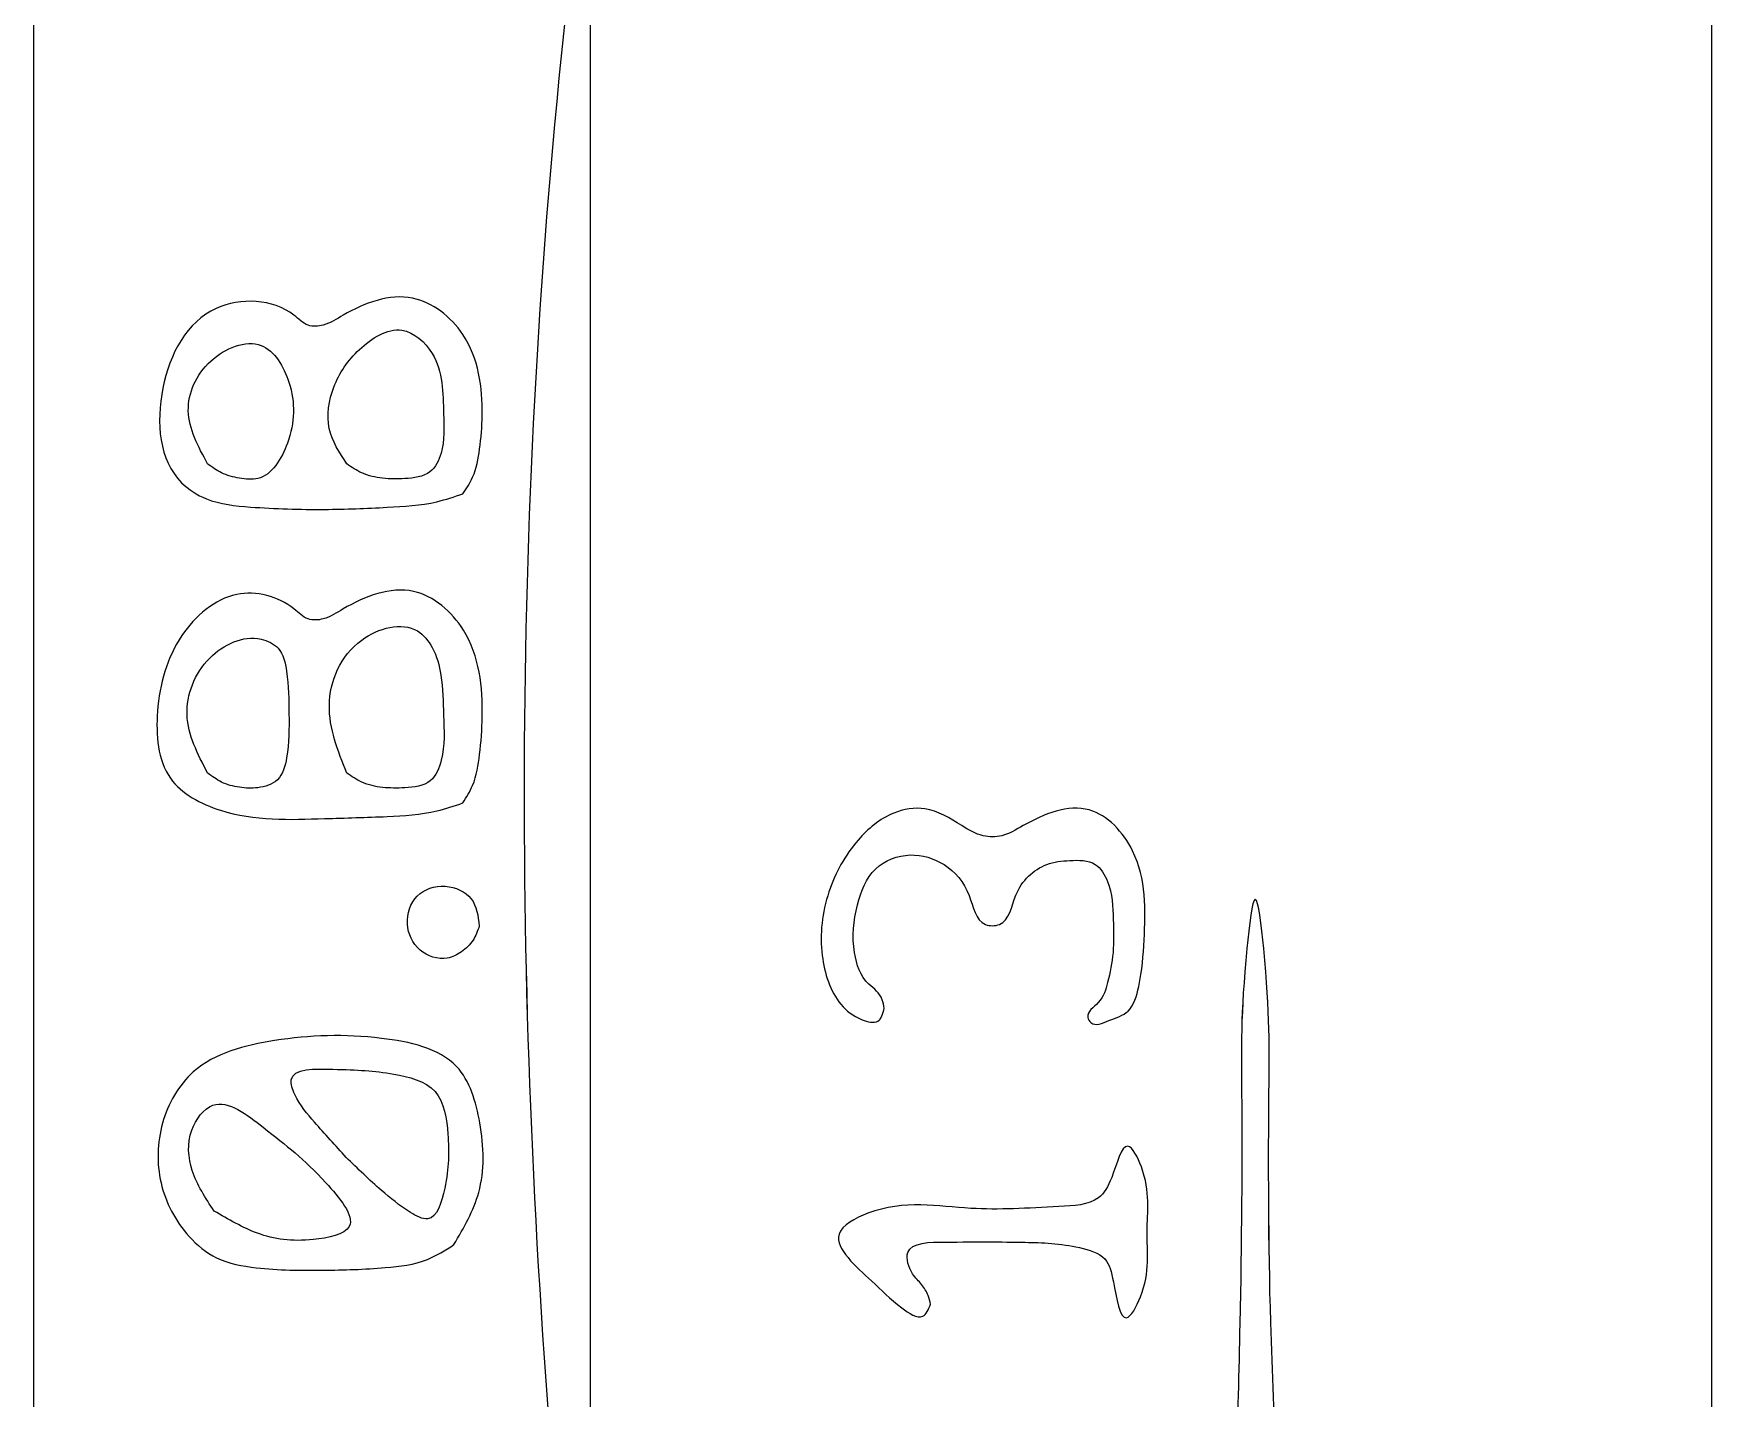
# Model space of a CAD drawing. Extents: x 15.9 to 97.5, y 243.5 to 291.3.
# Drawn here: x 15.85 to 25.12, y 261.96 to 269.43 of the extents above; entities that cross this region are included whole.
import ezdxf

# ---------------------------------------------------------------- set-up
doc = ezdxf.new("R2010")
doc.units = 0
for name, color, linetype in [('black', 7, 'CONTINUOUS'), ('blue', 7, 'CONTINUOUS'), ('red', 7, 'CONTINUOUS')]:
    doc.layers.add(name, color=color, linetype=linetype)

msp = doc.modelspace()

# ---------------------------------------------------------------- linework, layer by layer
at = {"layer": 'black', "color": 7}
for points in [[(15.851808, 267.403162), (15.851808, 291.279162), (56.661142, 291.279162), (97.470476, 291.279162), (97.470476, 267.403162), (97.470476, 243.527163), (56.661142, 243.527163), (15.851808, 243.527163)], [(16.803319, 267.078181)], [(17.565714, 267.077758)], [(18.20131, 266.914119)], [(16.803321, 265.384848)], [(17.565715, 265.384425)], [(18.20131, 265.220786)], [(18.29126, 264.546891)], [(20.508477, 264.096167)], [(17.561734, 263.27992)], [(16.838646, 262.986)], [(18.152312, 262.80195)], [(20.76248, 262.475563)]]:
    msp.add_lwpolyline(points, close=True, dxfattribs=at)
for points in [[(22.080155, 276.188447), (25.038139, 276.166167), (25.038139, 266.768167), (25.038139, 257.370168), (23.944342, 257.346368)], [(19.128273, 255.471738), (19.27401, 256.59202), (19.086907, 256.716251), (18.899804, 256.840483), (18.899804, 265.159496), (18.899804, 273.478509), (19.081808, 273.599354), (19.263812, 273.720201), (19.116931, 274.889404)]]:
    msp.add_lwpolyline(points, dxfattribs=at)
for points, knots in [([(20.995365, 276.398201), (20.186804, 276.400063), (18.875436, 276.403084), (18.054789, 276.32508), (16.792334, 276.350455), (17.130996, 276.215948), (17.395654, 276.223299), (17.796956, 276.205154), (18.204626, 276.204592), (18.485925, 276.178707), (18.74358, 276.134962), (18.677889, 275.801329), (18.699627, 275.416511), (18.628098, 274.804252), (18.600559, 274.240219), (18.547017, 273.800111), (19.113764, 272.236091), (18.447388, 267.905706), (18.498889, 262.428204), (19.068476, 258.09284), (18.548709, 256.486303), (18.589971, 256.051869), (18.622929, 255.51205), (18.690591, 254.933642), (18.6723, 254.574848), (18.735404, 254.254915), (18.471442, 254.228377), (18.196174, 254.197902), (17.790933, 254.19881), (17.391156, 254.179824), (17.135393, 254.188731), (16.838931, 254.074395), (17.665179, 254.055665), (18.2453, 254.027071), (19.677487, 254.015351), (20.993929, 254.058728), (21.782216, 253.939055), (22.460701, 254.03478), (22.402088, 253.628767), (22.393165, 253.23884), (22.302479, 252.593824), (22.268098, 252.031394), (22.169698, 251.55446), (22.319835, 251.376687), (22.4544, 251.202153), (22.436134, 250.796428), (22.436967, 250.47332), (22.437524, 250.257222)], [0, 0, 0, 0, 2.202731, 3.572509, 4.045874, 4.161769, 4.457547, 4.897743, 5.346038, 5.660758, 5.8045, 6.012163, 6.469587, 7.079265, 7.799179, 8.19829, 8.370702, 12.746351, 20.763233, 25.196875, 25.397897, 25.791342, 26.477701, 27.049987, 27.478647, 27.672239, 27.818866, 28.140704, 28.571713, 29.01435, 29.308929, 29.423955, 29.740378, 30.654815, 32.13217, 33.600839, 34.540561, 34.892349, 35.097755, 35.555792, 36.168791, 36.983371, 37.335234, 37.494146, 37.657957, 37.984498, 38.643913, 38.643913, 38.643913, 38.643913]), ([(18.20131, 266.914116), (18.220847, 266.943505), (18.269923, 267.017327), (18.296491, 267.168204), (18.318776, 267.431173), (18.271097, 267.77626), (17.919121, 268.055261), (17.617044, 267.943176), (17.45381, 267.832965), (17.344304, 267.826614), (17.199897, 267.981487), (16.764108, 267.996462), (16.50292, 267.50698), (16.54299, 267.035056), (16.818516, 266.861259), (17.092503, 266.833968), (17.42282, 266.82386), (17.76303, 266.837954), (18.020221, 266.85264), (18.154115, 266.898096), (18.20131, 266.914119)], [0, 0, 0, 0, 0.105053, 0.26388, 0.448964, 0.904873, 1.244693, 1.63489, 1.757678, 1.840266, 1.934797, 2.361705, 2.887112, 3.415166, 3.577066, 3.822737, 4.228803, 4.57169, 4.845522, 4.994585, 4.994585, 4.994585, 4.994585]), ([(17.565715, 267.077761), (17.525038, 267.139793), (17.441379, 267.267371), (17.482156, 267.515309), (17.617322, 267.711932), (17.856877, 267.867), (18.095297, 267.655759), (18.090341, 267.390327), (18.105305, 267.168226), (18.027916, 267.011347), (17.887856, 266.994981), (17.763723, 266.994782), (17.651266, 267.018937), (17.592228, 267.059529), (17.565714, 267.077758)], [0, 0, 0, 0, 0.21604, 0.444319, 0.693271, 0.94875, 1.156766, 1.494264, 1.709982, 1.828423, 1.971079, 2.092432, 2.2101, 2.306021, 2.306021, 2.306021, 2.306021]), ([(16.803321, 267.078185), (16.751584, 267.173553), (16.650011, 267.360785), (16.782067, 267.664892), (17.111646, 267.799167), (17.288016, 267.493767), (17.278246, 267.223792), (17.136085, 266.981001), (16.97605, 266.99784), (16.880476, 267.021109), (16.827937, 267.059972), (16.803319, 267.078181)], [0, 0, 0, 0, 0.309585, 0.607792, 0.896752, 1.149062, 1.482493, 1.735023, 1.835205, 1.938197, 2.029002, 2.029002, 2.029002, 2.029002]), ([(18.20131, 265.220783), (18.220882, 265.252146), (18.271321, 265.332975), (18.296428, 265.498207), (18.31776, 265.783252), (18.280505, 266.146404), (17.927694, 266.454969), (17.618853, 266.335373), (17.453799, 266.224277), (17.344354, 266.218101), (17.224247, 266.34473), (16.930049, 266.418673), (16.613196, 266.134285), (16.507146, 265.754637), (16.538976, 265.334912), (16.952586, 265.116612), (17.367992, 265.13408), (17.762939, 265.143659), (18.020231, 265.159413), (18.154118, 265.204791), (18.20131, 265.220786)], [0, 0, 0, 0, 0.110091, 0.283723, 0.490071, 0.976651, 1.321548, 1.718694, 1.841482, 1.92407, 2.018601, 2.34169, 2.716677, 3.152207, 3.524982, 3.85026, 4.422837, 4.765723, 5.039556, 5.188618, 5.188618, 5.188618, 5.188618]), ([(17.565715, 265.384428), (17.516762, 265.506393), (17.416927, 265.755132), (17.573925, 266.134666), (17.916372, 266.228157), (18.049348, 266.064497), (18.090562, 265.901094), (18.094028, 265.691251), (18.10639, 265.495817), (18.03413, 265.318679), (17.888274, 265.301635), (17.763803, 265.301453), (17.651252, 265.325604), (17.592224, 265.366196), (17.565715, 265.384425)], [0, 0, 0, 0, 0.383661, 0.782454, 1.091404, 1.212913, 1.371494, 1.59221, 1.838756, 1.965584, 2.110535, 2.231888, 2.349556, 2.445477, 2.445477, 2.445477, 2.445477]), ([(16.803321, 265.384851), (16.749121, 265.48879), (16.641358, 265.695448), (16.77167, 266.03353), (17.033413, 266.157641), (17.210069, 266.072181), (17.247669, 265.905997), (17.248394, 265.706183), (17.251347, 265.508316), (17.20477, 265.336334), (17.082453, 265.29843), (16.977497, 265.303028), (16.880163, 265.328099), (16.827838, 265.366742), (16.803321, 265.384848)], [0, 0, 0, 0, 0.337935, 0.671903, 0.972335, 1.077587, 1.211593, 1.44549, 1.686578, 1.81668, 1.932353, 2.032535, 2.135527, 2.226332, 2.226332, 2.226332, 2.226332]), ([(20.508475, 264.096165), (20.505572, 264.112234), (20.499312, 264.146891), (20.46895, 264.193755), (20.384556, 264.251577), (20.325881, 264.427399), (20.346647, 264.648632), (20.43467, 264.876423), (20.647463, 264.959753), (20.855245, 264.89432), (20.984086, 264.74138), (21.012653, 264.546203), (21.189837, 264.546131), (21.212298, 264.70725), (21.290885, 264.822538), (21.399289, 264.894702), (21.526114, 264.907986), (21.667453, 264.908274), (21.757576, 264.761978), (21.76225, 264.592211), (21.768572, 264.405938), (21.736967, 264.25131), (21.702303, 264.129255), (21.605098, 264.070031), (21.651937, 263.990941), (21.749213, 264.035714), (21.86384, 264.070383), (21.917848, 264.257303), (21.938367, 264.543164), (21.94684, 264.918782), (21.634368, 265.261894), (21.334502, 265.14168), (21.165309, 265.032831), (21.037335, 265.033306), (20.906753, 265.112195), (20.752706, 265.210196), (20.529099, 265.172109), (20.33383, 265.007583), (20.182125, 264.731971), (20.142335, 264.407969), (20.228295, 264.13996), (20.359439, 264.036224), (20.484481, 264.004746), (20.500778, 264.066836), (20.508477, 264.096167)], [0, 0, 0, 0, 0.048704, 0.105042, 0.161684, 0.351554, 0.612813, 0.834588, 1.037768, 1.230592, 1.448033, 1.630643, 1.707365, 1.890255, 2.016253, 2.134412, 2.262149, 2.402271, 2.518011, 2.729242, 2.910082, 3.075916, 3.197397, 3.296829, 3.330443, 3.429584, 3.546872, 3.693036, 3.950134, 4.442481, 4.768035, 5.140138, 5.269693, 5.372153, 5.501709, 5.723375, 5.895808, 6.139781, 6.46634, 6.816753, 7.102399, 7.245347, 7.332847, 7.41119, 7.41119, 7.41119, 7.41119]), ([(18.29126, 264.546891), (18.284319, 264.601524), (18.270316, 264.711736), (18.103341, 264.786421), (17.93219, 264.730548), (17.876199, 264.556929), (17.948938, 264.399429), (18.095764, 264.35206), (18.197201, 264.402722), (18.262025, 264.464026), (18.281661, 264.519683), (18.29126, 264.546891)], [0, 0, 0, 0, 0.155403, 0.313494, 0.475557, 0.637619, 0.795709, 0.951114, 1.036557, 1.125899, 1.21134, 1.21134, 1.21134, 1.21134]), ([(22.810542, 259.934727), (22.762383, 259.9921), (22.573894, 260.216648), (22.691722, 261.117477), (22.613502, 262.213978), (22.611065, 263.554574), (22.623036, 264.133324), (22.540407, 264.838982), (22.457885, 264.131605), (22.470866, 263.550974), (22.460769, 262.243885), (22.415903, 261.130839), (22.481203, 260.293372), (22.334406, 259.975676), (22.152337, 259.80762), (22.27035, 259.31927), (22.287871, 258.762897), (22.391907, 258.104592), (22.379284, 257.724046), (22.462558, 257.383905), (22.194574, 257.359441), (21.920895, 257.330193), (21.518077, 257.331463), (21.116653, 257.312988), (20.866973, 257.320344), (20.577198, 257.21764), (21.256445, 257.179555), (21.742184, 257.154117), (22.435502, 257.144582), (22.857968, 257.138771)], [0, 0, 0, 0, 0.219994, 0.861025, 2.485124, 3.747858, 4.533593, 4.807602, 5.082282, 5.870056, 7.136189, 8.679668, 9.354548, 9.565833, 9.712256, 10.06049, 10.884744, 11.503689, 11.964053, 12.16742, 12.312032, 12.632703, 13.063305, 13.501661, 13.798342, 13.914903, 14.182853, 14.931951, 16.100376, 16.100376, 16.100376, 16.100376]), ([(18.152308, 262.801952), (18.20615, 262.894918), (18.325076, 263.100263), (18.312371, 263.450891), (18.194664, 263.85284), (17.690814, 263.959325), (17.214965, 263.94631), (16.727751, 263.82334), (16.529673, 263.473084), (16.52079, 263.133249), (16.657132, 262.871536), (16.854697, 262.70929), (17.117759, 262.66189), (17.427433, 262.659663), (17.739741, 262.668442), (17.991308, 262.69869), (18.105096, 262.771668), (18.152312, 262.80195)], [0, 0, 0, 0, 0.315954, 0.697886, 1.03053, 1.469779, 2.056942, 2.532673, 2.86011, 3.186055, 3.517668, 3.707942, 3.932089, 4.298948, 4.639645, 4.874484, 5.041047, 5.041047, 5.041047, 5.041047]), ([(17.561735, 263.279922), (17.503269, 263.34444), (17.402561, 263.455573), (17.292201, 263.582699), (17.227629, 263.769125), (17.566106, 263.761321), (17.776165, 263.752427), (18.08922, 263.676949), (18.126693, 263.374736), (18.125027, 263.172125), (18.047695, 262.902512), (17.876307, 262.997835), (17.739408, 263.108482), (17.626079, 263.217833), (17.561734, 263.27992)], [0, 0, 0, 0, 0.258571, 0.445385, 0.527345, 0.763507, 1.097306, 1.342416, 1.587326, 1.883333, 2.075802, 2.175615, 2.376624, 2.640671, 2.640671, 2.640671, 2.640671]), ([(16.838597, 262.985996), (16.791879, 263.057162), (16.704353, 263.190493), (16.684655, 263.416531), (16.854165, 263.644756), (17.181311, 263.386023), (17.379382, 263.2339), (17.674937, 262.881722), (17.327433, 262.809561), (17.086852, 262.840943), (16.917271, 262.94005), (16.838646, 262.986)], [0, 0, 0, 0, 0.252265, 0.472623, 0.650833, 0.951626, 1.411074, 1.681356, 1.890803, 2.199239, 2.465857, 2.465857, 2.465857, 2.465857]), ([(20.762475, 262.475563), (20.758675, 262.491673), (20.749538, 262.530407), (20.714067, 262.587854), (20.649812, 262.644992), (20.601547, 262.815448), (20.960919, 262.816098), (21.228588, 262.818318), (21.523835, 262.807255), (21.732908, 262.741491), (21.76751, 262.587707), (21.810526, 262.317585), (21.973768, 262.612236), (21.928435, 262.872673), (21.975431, 263.130705), (21.824722, 263.418836), (21.764769, 263.17266), (21.679024, 263.020196), (21.362383, 263.006624), (20.956394, 262.978808), (20.558266, 263.06256), (20.16154, 262.844068), (20.443208, 262.607451), (20.557955, 262.483527), (20.720141, 262.374606), (20.750615, 262.447272), (20.76248, 262.475563)], [0, 0, 0, 0, 0.049545, 0.119122, 0.196361, 0.315154, 0.530357, 0.966148, 1.264599, 1.416436, 1.550145, 1.760021, 1.898244, 2.257712, 2.613364, 2.748982, 2.941895, 3.074873, 3.296933, 3.780002, 4.343747, 4.538894, 4.849237, 5.072692, 5.195969, 5.274566, 5.274566, 5.274566, 5.274566])]:
    msp.add_open_spline(points, degree=3, knots=knots, dxfattribs=at)
at = {"layer": 'blue', "color": 7}
for points in [[(15.851808, 267.403162), (15.851808, 291.279162), (56.661142, 291.279162), (97.470476, 291.279162), (97.470476, 267.403162), (97.470476, 243.527163), (56.661142, 243.527163), (15.851808, 243.527163)], [(16.803319, 267.078181)], [(17.565714, 267.077758)], [(18.20131, 266.914119)], [(16.803321, 265.384848)], [(17.565715, 265.384425)], [(18.20131, 265.220786)], [(18.29126, 264.546891)], [(20.508477, 264.096167)], [(17.561734, 263.27992)], [(16.838646, 262.986)], [(18.152312, 262.80195)], [(20.76248, 262.475563)]]:
    msp.add_lwpolyline(points, close=True, dxfattribs=at)
for points in [[(22.080164, 276.188433), (25.038148, 276.166153), (25.038148, 266.768153), (25.038148, 257.370154), (23.944351, 257.346354)], [(19.128282, 255.471724), (19.274019, 256.592006), (19.086916, 256.716237), (18.899813, 256.840469), (18.899813, 265.159482), (18.899813, 273.478495), (19.081817, 273.59934), (19.263821, 273.720187), (19.11694, 274.88939)]]:
    msp.add_lwpolyline(points, dxfattribs=at)
for points, knots in [([(20.995375, 276.398205), (20.186814, 276.400067), (18.875446, 276.403088), (18.054799, 276.325084), (16.792344, 276.350459), (17.131006, 276.215952), (17.395664, 276.223303), (17.796966, 276.205158), (18.204636, 276.204596), (18.485935, 276.178711), (18.74359, 276.134966), (18.677899, 275.801333), (18.699637, 275.416515), (18.628108, 274.804256), (18.600569, 274.240223), (18.547027, 273.800115), (19.113774, 272.236095), (18.447398, 267.90571), (18.498899, 262.428208), (19.068486, 258.092844), (18.548719, 256.486307), (18.589981, 256.051873), (18.622939, 255.512054), (18.690601, 254.933646), (18.67231, 254.574852), (18.735414, 254.254919), (18.471452, 254.228381), (18.196184, 254.197906), (17.790943, 254.198814), (17.391166, 254.179828), (17.135403, 254.188735), (16.838941, 254.074399), (17.665189, 254.055669), (18.24531, 254.027075), (19.677497, 254.015355), (20.993939, 254.058732), (21.782226, 253.939059), (22.460711, 254.034784), (22.402098, 253.628771), (22.393175, 253.238844), (22.302489, 252.593828), (22.268108, 252.031398), (22.169708, 251.554464), (22.319845, 251.376691), (22.45441, 251.202157), (22.436144, 250.796432), (22.436977, 250.473324), (22.437534, 250.257226)], [0, 0, 0, 0, 2.202731, 3.572509, 4.045874, 4.161769, 4.457547, 4.897743, 5.346038, 5.660758, 5.8045, 6.012163, 6.469587, 7.079265, 7.799179, 8.19829, 8.370702, 12.746351, 20.763233, 25.196875, 25.397897, 25.791342, 26.477701, 27.049987, 27.478647, 27.672239, 27.818866, 28.140704, 28.571713, 29.01435, 29.308929, 29.423955, 29.740378, 30.654815, 32.13217, 33.600839, 34.540561, 34.892349, 35.097755, 35.555792, 36.168791, 36.983371, 37.335234, 37.494146, 37.657957, 37.984498, 38.643913, 38.643913, 38.643913, 38.643913]), ([(18.20131, 266.914116), (18.220847, 266.943505), (18.269923, 267.017327), (18.296491, 267.168204), (18.318776, 267.431173), (18.271097, 267.77626), (17.919121, 268.055261), (17.617044, 267.943176), (17.45381, 267.832965), (17.344304, 267.826614), (17.199897, 267.981487), (16.764108, 267.996462), (16.50292, 267.50698), (16.54299, 267.035056), (16.818516, 266.861259), (17.092503, 266.833968), (17.42282, 266.82386), (17.76303, 266.837954), (18.020221, 266.85264), (18.154115, 266.898096), (18.20131, 266.914119)], [0, 0, 0, 0, 0.105053, 0.26388, 0.448964, 0.904873, 1.244693, 1.63489, 1.757678, 1.840266, 1.934797, 2.361705, 2.887112, 3.415166, 3.577066, 3.822737, 4.228803, 4.57169, 4.845522, 4.994585, 4.994585, 4.994585, 4.994585]), ([(17.565715, 267.077761), (17.525038, 267.139793), (17.441379, 267.267371), (17.482156, 267.515309), (17.617322, 267.711932), (17.856877, 267.867), (18.095297, 267.655759), (18.090341, 267.390327), (18.105305, 267.168226), (18.027916, 267.011347), (17.887856, 266.994981), (17.763723, 266.994782), (17.651266, 267.018937), (17.592228, 267.059529), (17.565714, 267.077758)], [0, 0, 0, 0, 0.21604, 0.444319, 0.693271, 0.94875, 1.156766, 1.494264, 1.709982, 1.828423, 1.971079, 2.092432, 2.2101, 2.306021, 2.306021, 2.306021, 2.306021]), ([(16.803321, 267.078185), (16.751584, 267.173553), (16.650011, 267.360785), (16.782067, 267.664892), (17.111646, 267.799167), (17.288016, 267.493767), (17.278246, 267.223792), (17.136085, 266.981001), (16.97605, 266.99784), (16.880476, 267.021109), (16.827937, 267.059972), (16.803319, 267.078181)], [0, 0, 0, 0, 0.309585, 0.607792, 0.896752, 1.149062, 1.482493, 1.735023, 1.835205, 1.938197, 2.029002, 2.029002, 2.029002, 2.029002]), ([(18.20131, 265.220783), (18.220882, 265.252146), (18.271321, 265.332975), (18.296428, 265.498207), (18.31776, 265.783252), (18.280505, 266.146404), (17.927694, 266.454969), (17.618853, 266.335373), (17.453799, 266.224277), (17.344354, 266.218101), (17.224247, 266.34473), (16.930049, 266.418673), (16.613196, 266.134285), (16.507146, 265.754637), (16.538976, 265.334912), (16.952586, 265.116612), (17.367992, 265.13408), (17.762939, 265.143659), (18.020231, 265.159413), (18.154118, 265.204791), (18.20131, 265.220786)], [0, 0, 0, 0, 0.110091, 0.283723, 0.490071, 0.976651, 1.321548, 1.718694, 1.841482, 1.92407, 2.018601, 2.34169, 2.716677, 3.152207, 3.524982, 3.85026, 4.422837, 4.765723, 5.039556, 5.188618, 5.188618, 5.188618, 5.188618]), ([(17.565715, 265.384428), (17.516762, 265.506393), (17.416927, 265.755132), (17.573925, 266.134666), (17.916372, 266.228157), (18.049348, 266.064497), (18.090562, 265.901094), (18.094028, 265.691251), (18.10639, 265.495817), (18.03413, 265.318679), (17.888274, 265.301635), (17.763803, 265.301453), (17.651252, 265.325604), (17.592224, 265.366196), (17.565715, 265.384425)], [0, 0, 0, 0, 0.383661, 0.782454, 1.091404, 1.212913, 1.371494, 1.59221, 1.838756, 1.965584, 2.110535, 2.231888, 2.349556, 2.445477, 2.445477, 2.445477, 2.445477]), ([(16.803321, 265.384851), (16.749121, 265.48879), (16.641358, 265.695448), (16.77167, 266.03353), (17.033413, 266.157641), (17.210069, 266.072181), (17.247669, 265.905997), (17.248394, 265.706183), (17.251347, 265.508316), (17.20477, 265.336334), (17.082453, 265.29843), (16.977497, 265.303028), (16.880163, 265.328099), (16.827838, 265.366742), (16.803321, 265.384848)], [0, 0, 0, 0, 0.337935, 0.671903, 0.972335, 1.077587, 1.211593, 1.44549, 1.686578, 1.81668, 1.932353, 2.032535, 2.135527, 2.226332, 2.226332, 2.226332, 2.226332]), ([(20.508475, 264.096165), (20.505572, 264.112234), (20.499312, 264.146891), (20.46895, 264.193755), (20.384556, 264.251577), (20.325881, 264.427399), (20.346647, 264.648632), (20.43467, 264.876423), (20.647463, 264.959753), (20.855245, 264.89432), (20.984086, 264.74138), (21.012653, 264.546203), (21.189837, 264.546131), (21.212298, 264.70725), (21.290885, 264.822538), (21.399289, 264.894702), (21.526114, 264.907986), (21.667453, 264.908274), (21.757576, 264.761978), (21.76225, 264.592211), (21.768572, 264.405938), (21.736967, 264.25131), (21.702303, 264.129255), (21.605098, 264.070031), (21.651937, 263.990941), (21.749213, 264.035714), (21.86384, 264.070383), (21.917848, 264.257303), (21.938367, 264.543164), (21.94684, 264.918782), (21.634368, 265.261894), (21.334502, 265.14168), (21.165309, 265.032831), (21.037335, 265.033306), (20.906753, 265.112195), (20.752706, 265.210196), (20.529099, 265.172109), (20.33383, 265.007583), (20.182125, 264.731971), (20.142335, 264.407969), (20.228295, 264.13996), (20.359439, 264.036224), (20.484481, 264.004746), (20.500778, 264.066836), (20.508477, 264.096167)], [0, 0, 0, 0, 0.048704, 0.105042, 0.161684, 0.351554, 0.612813, 0.834588, 1.037768, 1.230592, 1.448033, 1.630643, 1.707365, 1.890255, 2.016253, 2.134412, 2.262149, 2.402271, 2.518011, 2.729242, 2.910082, 3.075916, 3.197397, 3.296829, 3.330443, 3.429584, 3.546872, 3.693036, 3.950134, 4.442481, 4.768035, 5.140138, 5.269693, 5.372153, 5.501709, 5.723375, 5.895808, 6.139781, 6.46634, 6.816753, 7.102399, 7.245347, 7.332847, 7.41119, 7.41119, 7.41119, 7.41119]), ([(18.29126, 264.546891), (18.284319, 264.601524), (18.270316, 264.711736), (18.103341, 264.786421), (17.93219, 264.730548), (17.876199, 264.556929), (17.948938, 264.399429), (18.095764, 264.35206), (18.197201, 264.402722), (18.262025, 264.464026), (18.281661, 264.519683), (18.29126, 264.546891)], [0, 0, 0, 0, 0.155403, 0.313494, 0.475557, 0.637619, 0.795709, 0.951114, 1.036557, 1.125899, 1.21134, 1.21134, 1.21134, 1.21134]), ([(22.810551, 259.934713), (22.762392, 259.992086), (22.573903, 260.216634), (22.691731, 261.117463), (22.613511, 262.213964), (22.611074, 263.55456), (22.623045, 264.13331), (22.540416, 264.838968), (22.457894, 264.131591), (22.470875, 263.55096), (22.460778, 262.243871), (22.415912, 261.130825), (22.481212, 260.293358), (22.334415, 259.975662), (22.152346, 259.807606), (22.270359, 259.319256), (22.28788, 258.762883), (22.391916, 258.104578), (22.379293, 257.724032), (22.462567, 257.383891), (22.194583, 257.359427), (21.920904, 257.330179), (21.518086, 257.331449), (21.116662, 257.312974), (20.866982, 257.32033), (20.577207, 257.217626), (21.256454, 257.179541), (21.742193, 257.154103), (22.435511, 257.144568), (22.857977, 257.138757)], [0, 0, 0, 0, 0.219994, 0.861025, 2.485124, 3.747858, 4.533593, 4.807602, 5.082282, 5.870056, 7.136189, 8.679668, 9.354548, 9.565833, 9.712256, 10.06049, 10.884744, 11.503689, 11.964053, 12.16742, 12.312032, 12.632703, 13.063305, 13.501661, 13.798342, 13.914903, 14.182853, 14.931951, 16.100376, 16.100376, 16.100376, 16.100376]), ([(18.152308, 262.801952), (18.20615, 262.894918), (18.325076, 263.100263), (18.312371, 263.450891), (18.194664, 263.85284), (17.690814, 263.959325), (17.214965, 263.94631), (16.727751, 263.82334), (16.529673, 263.473084), (16.52079, 263.133249), (16.657132, 262.871536), (16.854697, 262.70929), (17.117759, 262.66189), (17.427433, 262.659663), (17.739741, 262.668442), (17.991308, 262.69869), (18.105096, 262.771668), (18.152312, 262.80195)], [0, 0, 0, 0, 0.315954, 0.697886, 1.03053, 1.469779, 2.056942, 2.532673, 2.86011, 3.186055, 3.517668, 3.707942, 3.932089, 4.298948, 4.639645, 4.874484, 5.041047, 5.041047, 5.041047, 5.041047]), ([(17.561735, 263.279922), (17.503269, 263.34444), (17.402561, 263.455573), (17.292201, 263.582699), (17.227629, 263.769125), (17.566106, 263.761321), (17.776165, 263.752427), (18.08922, 263.676949), (18.126693, 263.374736), (18.125027, 263.172125), (18.047695, 262.902512), (17.876307, 262.997835), (17.739408, 263.108482), (17.626079, 263.217833), (17.561734, 263.27992)], [0, 0, 0, 0, 0.258571, 0.445385, 0.527345, 0.763507, 1.097306, 1.342416, 1.587326, 1.883333, 2.075802, 2.175615, 2.376624, 2.640671, 2.640671, 2.640671, 2.640671]), ([(16.838597, 262.985996), (16.791879, 263.057162), (16.704353, 263.190493), (16.684655, 263.416531), (16.854165, 263.644756), (17.181311, 263.386023), (17.379382, 263.2339), (17.674937, 262.881722), (17.327433, 262.809561), (17.086852, 262.840943), (16.917271, 262.94005), (16.838646, 262.986)], [0, 0, 0, 0, 0.252265, 0.472623, 0.650833, 0.951626, 1.411074, 1.681356, 1.890803, 2.199239, 2.465857, 2.465857, 2.465857, 2.465857]), ([(20.762475, 262.475563), (20.758675, 262.491673), (20.749538, 262.530407), (20.714067, 262.587854), (20.649812, 262.644992), (20.601547, 262.815448), (20.960919, 262.816098), (21.228588, 262.818318), (21.523835, 262.807255), (21.732908, 262.741491), (21.76751, 262.587707), (21.810526, 262.317585), (21.973768, 262.612236), (21.928435, 262.872673), (21.975431, 263.130705), (21.824722, 263.418836), (21.764769, 263.17266), (21.679024, 263.020196), (21.362383, 263.006624), (20.956394, 262.978808), (20.558266, 263.06256), (20.16154, 262.844068), (20.443208, 262.607451), (20.557955, 262.483527), (20.720141, 262.374606), (20.750615, 262.447272), (20.76248, 262.475563)], [0, 0, 0, 0, 0.049545, 0.119122, 0.196361, 0.315154, 0.530357, 0.966148, 1.264599, 1.416436, 1.550145, 1.760021, 1.898244, 2.257712, 2.613364, 2.748982, 2.941895, 3.074873, 3.296933, 3.780002, 4.343747, 4.538894, 4.849237, 5.072692, 5.195969, 5.274566, 5.274566, 5.274566, 5.274566])]:
    msp.add_open_spline(points, degree=3, knots=knots, dxfattribs=at)
at = {"layer": 'red', "color": 7}
msp.add_lwpolyline([(15.851808, 267.403162), (15.851808, 291.279162), (56.661142, 291.279162), (97.470476, 291.279162), (97.470476, 267.403162), (97.470476, 243.527163), (56.661142, 243.527163), (15.851808, 243.527163)], close=True, dxfattribs=at)

doc.saveas('drawing.dxf')
